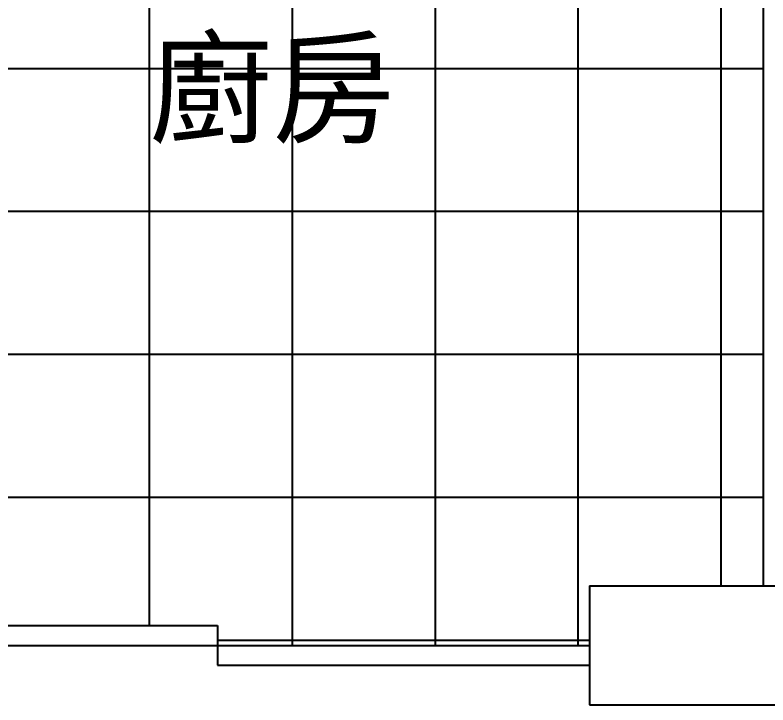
# Model space of a CAD drawing. Header units: centimetres. Extents: x 921 to 2601, y 2858 to 4336.
# Drawn here: x 2149.2 to 2316.4, y 3757.9 to 3911.1 of the extents above; entities that cross this region are included whole.
import ezdxf

# ---------------------------------------------------------------- set-up
doc = ezdxf.new("R2010")
doc.units = ezdxf.units.CM
doc.layers.add('文字', color=7, linetype='Continuous')
doc.layers.add('結構', color=7, linetype='Continuous')
doc.styles.get("Standard").update_dxf_attribs({"font": 'arial.ttf'})

msp = doc.modelspace()

# ---------------------------------------------------------------- hatches: boundary and pattern name
at = {"layer": '結構'}
h = msp.add_hatch(dxfattribs=at)
h.set_pattern_fill('NET', color=256, scale=10)
h.set_pattern_definition([(0, (-43.48, -926.724), (0, 31.75), []), (90, (-43.48, -926.724), (-31.75, 2e-15), [])])
h.paths.add_polyline_path([(2066.25, 3861.53), (2005.63, 3861.53), (2005.63, 3784.37), (2111.45, 3784.37), (2111.45, 3775.56), (2194.12, 3775.56), (2194.12, 3771.15), (2276.79, 3771.15), (2276.79, 3784.37), (2315.37, 3784.37), (2315.37, 3961.84), (2066.25, 3961.84)])
h.paths.add_polyline_path([(2080.46, 3855.83), (2080.46, 3789.7), (2074.95, 3789.7), (2014.33, 3789.7), (2014.33, 3795.19), (2008.82, 3795.19), (2008.82, 3850.34), (2014.33, 3850.34), (2014.33, 3855.83), (2074.95, 3855.83)], flags=16)
h.paths.add_polyline_path([(2172.44, 3873.88), (2241.41, 3873.88), (2241.41, 3913.13), (2172.44, 3913.13)], flags=24)

# ---------------------------------------------------------------- linework, layer by layer
for p, q in [((2315.37, 3961.84), (2315.37, 3784.37)), ((2276.79, 3784.37), (2315.37, 3784.37)), ((2276.79, 3784.37), (2276.79, 3771.15)), ((2315.37, 3784.37), (2375.99, 3784.37)), ((2111.45, 3775.56), (2194.12, 3775.56)), ((2194.12, 3775.56), (2194.12, 3766.74)), ((2111.45, 3771.15), (2276.79, 3771.15)), ((2276.79, 3771.15), (2276.79, 3766.74)), ((2194.12, 3766.74), (2276.79, 3766.74)), ((2276.79, 3766.74), (2276.79, 3757.92)), ((2276.79, 3757.92), (2516.01, 3757.92))]:
    msp.add_line(p, q, dxfattribs=at)

# ---------------------------------------------------------------- texts
at = {"layer": '文字'}
msp.add_text('廚房', height=20, dxfattribs=at).set_placement((2178.99, 3884.87))

doc.saveas('drawing.dxf')
